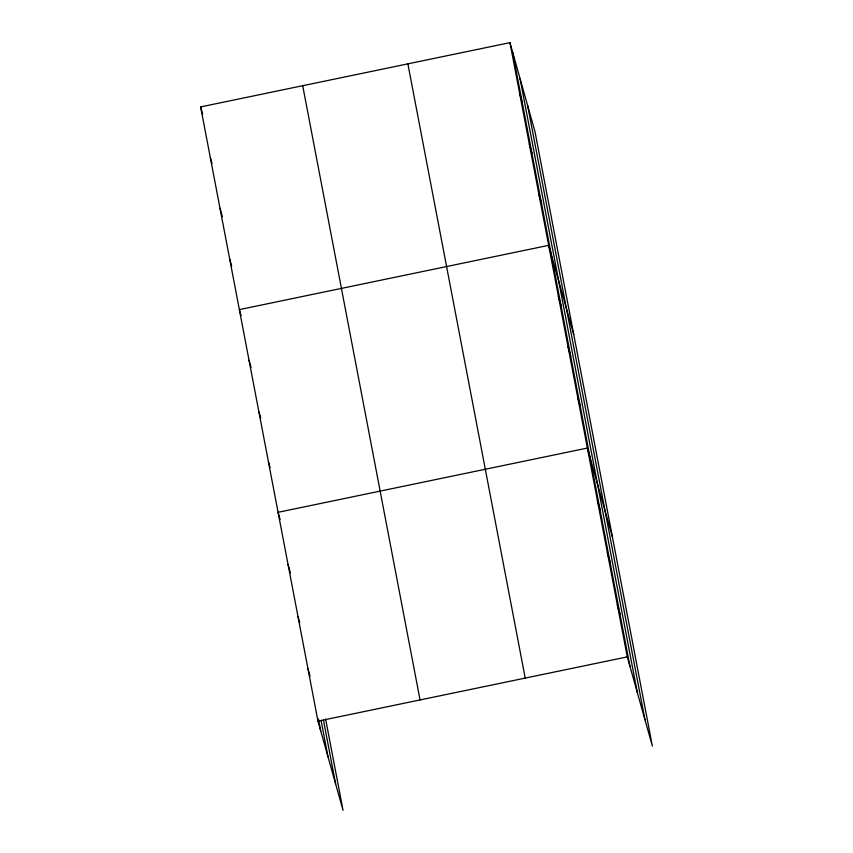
<?xml version="1.0" encoding="UTF-8"?>
<svg xmlns="http://www.w3.org/2000/svg" width="853" height="853" viewBox="0 0 853 853"><rect width="100%" height="100%" fill="white"/><g stroke="black" fill="none" stroke-linecap="round" stroke-linejoin="round"><path stroke-width="1.28" d="M325.601 718.983L343.055 810.35L317.977 721.148L200.636 106.913L509.945 42.65L535.023 131.852L652.364 746.087L627.286 656.885L509.945 42.65M317.977 721.148L627.286 656.885M519.626 93.329L522.313 102.893M529.308 143.997L531.995 153.561M538.989 194.676L541.676 204.24M573.738 334.547L548.671 245.344L239.362 309.607L241.047 315.589M558.352 296.023L561.039 305.587M568.034 346.702L570.721 356.266M577.716 397.37L580.403 406.934M612.465 537.241L587.386 448.049L278.089 512.312L280.104 519.488M597.367 500.253L600.054 509.817M607.336 552.467L610.023 562.031M617.316 604.681L620.003 614.245M200.636 106.913L202.651 114.089M210.318 157.592L212.002 163.563M219.999 208.26L222.356 216.63M229.681 258.939L231.696 266.115M249.044 360.286L251.059 367.462M259.056 412.159L260.741 418.13M268.407 461.633L270.081 467.615M288.058 564.515L290.415 572.885M298.028 616.73L299.712 622.711M308.008 668.944L310.023 676.109M527.634 105.569L644.975 719.804M520.021 78.497L637.362 692.732M512.632 52.214L629.972 666.449M407.873 63.858L525.213 678.092M302.708 85.705L420.049 699.94M323.447 720.113L335.666 784.067M321.069 720.444L328.053 756.995M318.425 718.972L320.664 730.712"/></g></svg>
